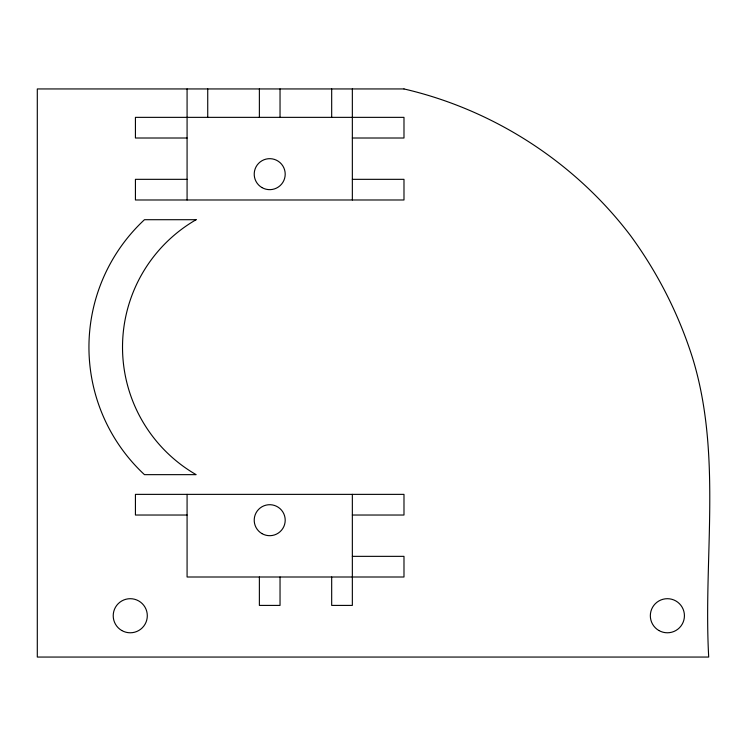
<?xml version="1.0" encoding="UTF-8"?>
<svg xmlns="http://www.w3.org/2000/svg" width="746" height="746" viewBox="0 0 746 746"><rect width="100%" height="100%" fill="white"/><g stroke="black" fill="none" stroke-linecap="round" stroke-linejoin="round"><path stroke-width="1.12" d="M187.078 138.01L135.427 138.01L135.427 117.355L403.987 117.355L403.987 138.01L352.345 138.01M187.078 179.329L135.427 179.329L135.427 199.984L403.987 199.984L403.987 179.329L352.345 179.329M187.078 515.029L135.427 515.029L135.427 494.365L403.987 494.365L403.987 515.029L352.345 515.029M352.345 556.348L403.987 556.348L403.987 577.003L187.078 577.003L187.078 494.365M352.345 88.942L352.345 199.984M352.345 494.365L352.345 605.407L331.681 605.407L331.681 577.003M331.681 88.942L331.681 117.355M280.039 88.942L280.039 117.355M280.039 577.003L280.039 605.407L259.375 605.407L259.375 577.003M259.375 88.942L259.375 117.355M207.733 88.942L207.733 117.355M187.078 88.942L187.078 199.984M403.987 88.942L37.3 88.942L37.3 657.058L708.7 657.058C703.226 557.7 722.315 455.041 692.633 358.155C678.767 314.271 657.832 272.952 630.659 235.801C575.054 162.414 493.693 109.699 403.987 88.942M196.114 219.706L144.463 219.706A174.098 174.098 0 0 0 144.463 474.652L196.114 474.652A147.195 147.195 0 0 1 196.114 219.706M261.958 533.614A15.498 15.498 0 0 0 285.205 520.195A15.498 15.498 0 0 0 261.958 506.776A15.498 15.498 0 0 0 261.958 533.614M261.958 187.582A15.498 15.498 0 0 0 285.205 174.163A15.498 15.498 0 0 0 261.958 160.744A15.498 15.498 0 0 0 261.958 187.582M121.738 630.501A17.046 17.046 0 0 0 147.307 615.739A17.046 17.046 0 0 0 121.738 600.978A17.046 17.046 0 0 0 121.738 630.501M658.858 630.501A17.046 17.046 0 0 0 684.427 615.739A17.046 17.046 0 0 0 658.858 600.978A17.046 17.046 0 0 0 658.858 630.501"/></g></svg>
